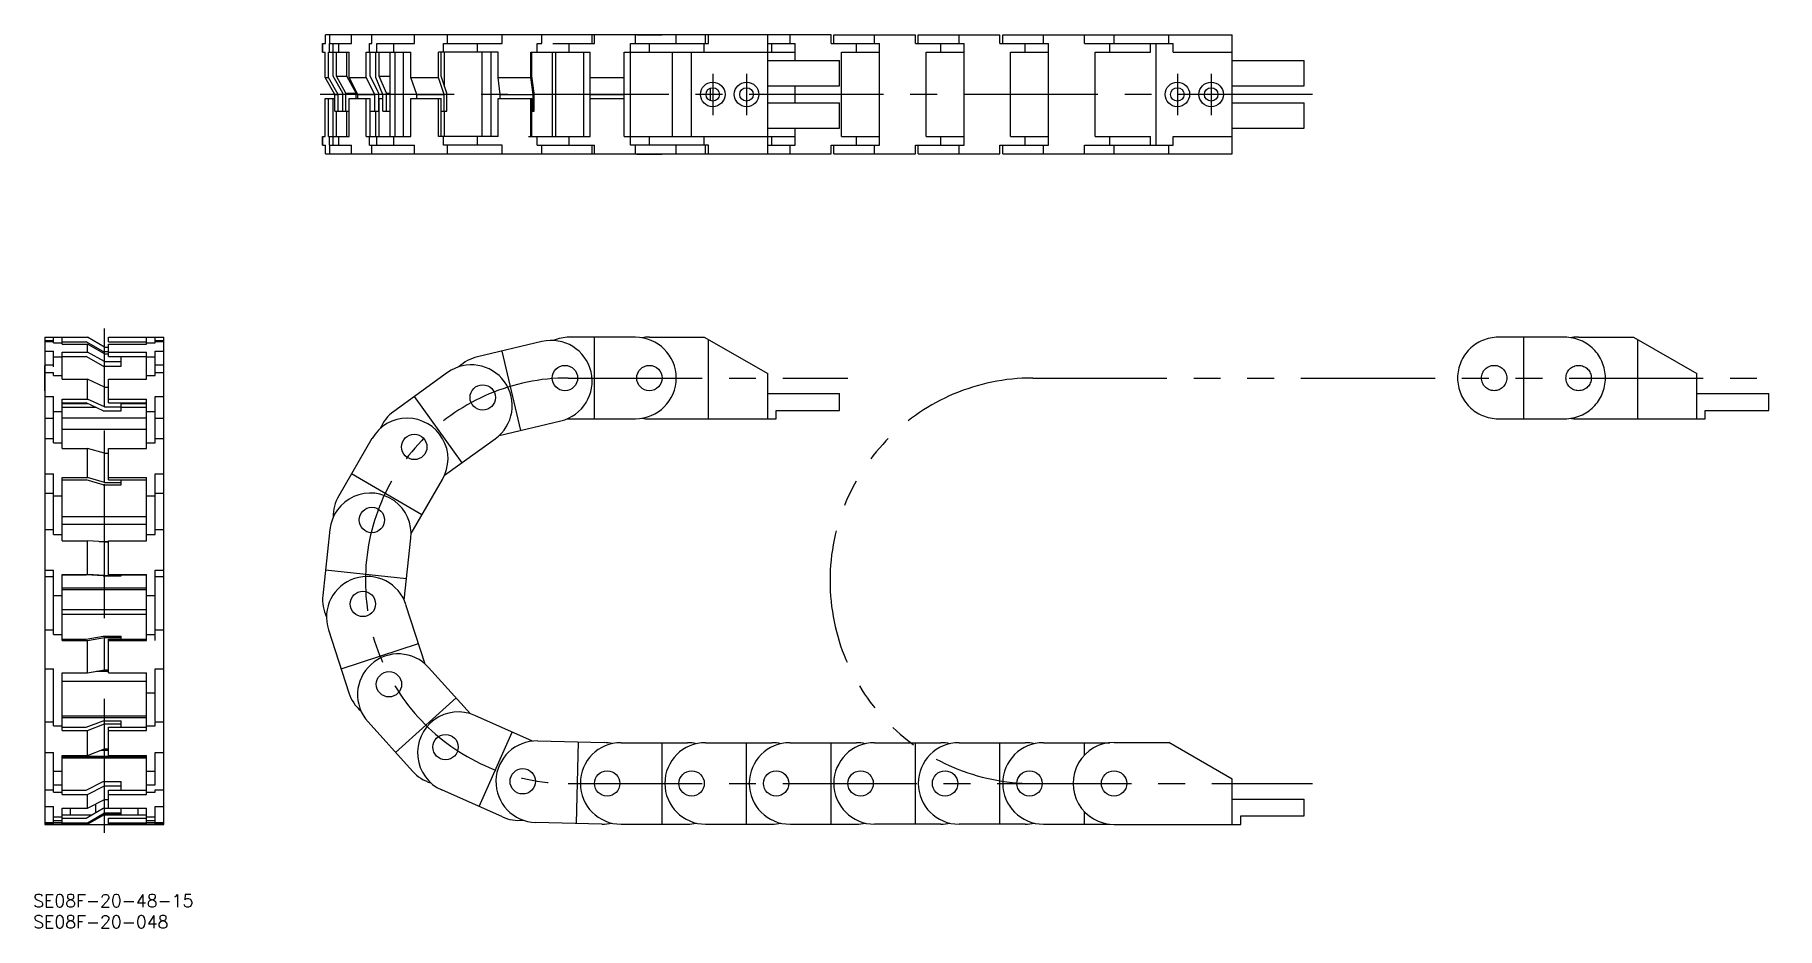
# Model space of a CAD drawing. Extents: x -31 to 382, y -25 to 187.
import ezdxf

# ---------------------------------------------------------------- set-up
doc = ezdxf.new("R2010")
doc.units = 0
doc.linetypes.add('CENTER', pattern=[50.8, 31.75, -6.35, 6.35, -6.35])
doc.linetypes.add('PHANTOM', pattern=[63.5, 31.75, -6.35, 6.35, -6.35, 6.35, -6.35])
doc.layers.get('0').update_dxf_attribs({"linetype": 'CONTINUOUS'})
doc.layers.add('CENTER', color=1, linetype='CENTER')
doc.styles.get("Standard").update_dxf_attribs({"font": 'txt.shx', "height": 3, "bigfont": 'bigfont.shx'})

msp = doc.modelspace()

# ---------------------------------------------------------------- linework, layer by layer
at = {"color": 7, "linetype": 'CONTINUOUS'}
for p, q in [((157.95, 186.95), (38.27, 186.95)), ((38.27, 184.9), (38.27, 186.95)), ((39.29, 184.9), (39.29, 186.95)), ((44.41, 184.9), (44.41, 186.95)), ((49.27, 184.9), (49.27, 186.95)), ((59.31, 184.9), (59.31, 186.95)), ((67.17, 184.9), (67.17, 186.95)), ((80.08, 184.9), (80.08, 186.95)), ((89.52, 184.9), (89.52, 186.95)), ((101.39, 184.9), (101.39, 186.95)), ((101.95, 184.9), (101.95, 186.95)), ((111.65, 184.9), (111.65, 186.95)), ((111.95, 186.95), (111.95, 186.96)), ((111.95, 186.96), (117.95, 186.96)), ((117.95, 186.95), (117.95, 186.96)), ((121.3, 184.9), (121.3, 186.95)), ((128.25, 184.9), (128.25, 186.95)), ((128.95, 184.9), (128.95, 186.95)), ((142.95, 158.75), (142.95, 186.95)), ((148.25, 184.9), (148.25, 186.95)), ((157.95, 184.9), (157.95, 186.95)), ((158.6, 184.9), (158.6, 186.95)), ((158.6, 186.95), (177.95, 186.95)), ((168.25, 184.9), (168.25, 186.95)), ((177.95, 184.9), (177.95, 186.95)), ((178.6, 184.9), (178.6, 186.95)), ((178.6, 186.95), (197.95, 186.95)), ((188.25, 184.9), (188.25, 186.95)), ((197.95, 184.9), (197.95, 186.95)), ((198.6, 184.9), (198.6, 186.95)), ((198.6, 186.95), (252.95, 186.95)), ((208.25, 184.9), (208.25, 186.95)), ((217.95, 184.9), (217.95, 186.95)), ((224.95, 184.9), (224.95, 186.95)), ((237.95, 184.9), (237.95, 186.95)), ((252.95, 158.75), (252.95, 186.95)), ((37.58, 182.85), (37.58, 184.9)), ((37.58, 184.9), (38.27, 184.9)), ((37.58, 182.85), (38.16, 182.85)), ((37.63, 182.85), (37.63, 184.9)), ((38.16, 176.85), (38.16, 182.85)), ((39.01, 176.85), (39.01, 182.85)), ((39.01, 182.85), (43.9, 182.85)), ((39.17, 182.85), (39.17, 184.9)), ((39.17, 184.9), (44.41, 184.9)), ((40.09, 182.85), (40.09, 184.9)), ((40.1, 177.14), (40.1, 182.85)), ((40.84, 177.14), (40.84, 182.85)), ((41.39, 182.85), (41.39, 184.9)), ((43.31, 177.14), (43.31, 182.85)), ((43.9, 176.85), (43.9, 182.85)), ((47.92, 176.85), (47.92, 182.85)), ((47.92, 182.85), (58.49, 182.85)), ((48.67, 182.85), (48.67, 184.9)), ((48.67, 184.9), (49.27, 184.9)), ((48.87, 177.14), (48.87, 182.85)), ((50.14, 176.85), (50.14, 182.85)), ((50.44, 182.85), (50.44, 184.9)), ((50.44, 184.9), (59.31, 184.9)), ((50.96, 177.14), (50.96, 182.85)), ((53.61, 162.85), (53.61, 182.85)), ((54.44, 182.85), (54.44, 184.9)), ((54.78, 162.85), (54.78, 182.85)), ((56.73, 162.85), (56.73, 182.85)), ((58.49, 176.85), (58.49, 182.85)), ((64.98, 176.85), (64.98, 182.85)), ((79.11, 182.85), (64.98, 182.85)), ((65.62, 177.14), (65.62, 182.85)), ((66.2, 182.85), (66.2, 184.9)), ((66.2, 184.9), (80.08, 184.9)), ((66.47, 174.65), (66.47, 182.85)), ((74.24, 182.85), (74.24, 184.9)), ((75.39, 162.85), (75.39, 182.85)), ((77.49, 162.85), (77.49, 182.85)), ((79.11, 176.85), (79.11, 182.85)), ((86.89, 176.85), (86.89, 182.85)), ((86.89, 182.85), (100.95, 182.85)), ((87.14, 177.14), (87.14, 182.85)), ((88.35, 182.85), (88.35, 184.9)), ((88.35, 184.9), (89.52, 184.9)), ((91.97, 162.85), (91.97, 182.85)), ((92.12, 184.9), (101.95, 184.9)), ((92.8, 162.85), (92.8, 182.85)), ((95.95, 182.85), (95.95, 184.9)), ((99.45, 162.85), (99.45, 182.85)), ((100.95, 162.85), (100.95, 182.85)), ((108.95, 162.85), (108.95, 182.85)), ((108.95, 182.85), (149.45, 182.85)), ((110.45, 160.8), (110.45, 184.9)), ((110.45, 184.9), (128.95, 184.9)), ((114.95, 182.85), (114.95, 184.9)), ((120.45, 162.85), (120.45, 182.85)), ((124.95, 162.85), (124.95, 182.85)), ((127.95, 182.85), (127.95, 184.9)), ((142.95, 184.9), (149.45, 184.9)), ((143.95, 182.85), (143.95, 184.9)), ((149.45, 180.85), (149.45, 184.9)), ((157.95, 184.9), (169.45, 184.9)), ((160.45, 162.85), (160.45, 182.85)), ((160.45, 182.85), (169.45, 182.85)), ((163.95, 182.85), (163.95, 184.9)), ((169.45, 160.8), (169.45, 184.9)), ((177.95, 184.9), (189.45, 184.9)), ((180.45, 162.85), (180.45, 182.85)), ((180.45, 182.85), (189.45, 182.85)), ((183.95, 182.85), (183.95, 184.9)), ((189.45, 160.8), (189.45, 184.9)), ((197.95, 184.9), (209.45, 184.9)), ((200.45, 162.85), (200.45, 182.85)), ((200.45, 182.85), (209.45, 182.85)), ((203.95, 182.85), (203.95, 184.9)), ((209.45, 160.8), (209.45, 184.9)), ((217.95, 184.9), (238.95, 184.9)), ((220.45, 162.85), (220.45, 182.85)), ((220.45, 182.85), (233.6, 182.85)), ((223.95, 182.85), (223.95, 184.9)), ((233.6, 182.85), (233.6, 184.9)), ((234.95, 160.8), (234.95, 184.9)), ((238.95, 182.85), (238.95, 184.9)), ((238.95, 182.85), (252.95, 182.85)), ((142.95, 180.85), (159.95, 180.85)), ((159.95, 174.85), (159.95, 180.85)), ((252.95, 180.85), (269.95, 180.85)), ((269.95, 174.85), (269.95, 180.85)), ((38.16, 176.85), (39.01, 176.85)), ((40.46, 172.85), (38.16, 176.85)), ((41.3, 172.85), (39.01, 176.85)), ((42.4, 173.14), (40.1, 177.14)), ((40.84, 177.14), (43.31, 177.14)), ((43.04, 173.14), (40.84, 177.14)), ((45.5, 173.14), (43.31, 177.14)), ((43.9, 176.85), (47.92, 176.85)), ((45.9, 172.85), (43.9, 176.85)), ((49.92, 172.85), (47.92, 176.85)), ((50.87, 173.14), (48.87, 177.14)), ((51.86, 172.85), (50.14, 176.85)), ((50.96, 177.14), (53.61, 177.14)), ((52.67, 173.14), (50.96, 177.14)), ((58.49, 176.85), (64.98, 176.85)), ((59.85, 172.85), (58.49, 176.85)), ((66.33, 172.85), (64.98, 176.85)), ((66.98, 173.14), (65.62, 177.14)), ((79.11, 176.85), (86.89, 176.85)), ((79.64, 172.85), (79.11, 176.85)), ((87.42, 172.85), (86.89, 176.85)), ((87.68, 173.14), (87.14, 177.14)), ((100.95, 176.85), (108.95, 176.85)), ((129.45, 171.33), (129.45, 174.37)), ((142.95, 174.85), (159.95, 174.85)), ((149.45, 170.85), (149.45, 174.85)), ((252.95, 174.85), (269.95, 174.85)), ((38.16, 162.85), (38.16, 171.85)), ((38.16, 171.85), (40.46, 171.85)), ((39.01, 162.85), (39.01, 171.85)), ((40.1, 162.85), (40.1, 171.85)), ((40.46, 168.85), (40.46, 172.85)), ((40.46, 172.85), (41.3, 172.85)), ((41.3, 168.85), (41.3, 172.85)), ((42.4, 168.85), (42.4, 173.14)), ((43.04, 168.85), (43.04, 173.14)), ((43.04, 173.14), (45.5, 173.14)), ((43.9, 162.85), (43.9, 171.85)), ((43.9, 171.85), (48.87, 171.85)), ((45.5, 171.85), (45.5, 173.14)), ((45.9, 171.85), (45.9, 172.85)), ((45.9, 172.85), (49.92, 172.85)), ((47.92, 162.85), (47.92, 171.85)), ((48.87, 162.85), (48.87, 171.85)), ((49.92, 168.85), (49.92, 172.85)), ((50.87, 168.85), (50.87, 173.14)), ((50.87, 171.85), (51.86, 171.85)), ((50.96, 162.85), (50.96, 171.85)), ((51.86, 168.85), (51.86, 172.85)), ((52.67, 168.85), (52.67, 173.14)), ((52.67, 173.14), (53.61, 173.14)), ((58.49, 162.85), (58.49, 171.85)), ((58.49, 171.85), (65.62, 171.85)), ((59.85, 171.85), (59.85, 172.85)), ((59.85, 172.85), (66.33, 172.85)), ((64.98, 162.85), (64.98, 171.85)), ((65.62, 162.85), (65.62, 171.85)), ((66.33, 168.85), (66.33, 172.85)), ((66.98, 168.85), (66.98, 173.14)), ((79.11, 162.85), (79.11, 171.85)), ((79.11, 171.85), (87.14, 171.85)), ((79.64, 171.85), (79.64, 172.85)), ((79.64, 172.85), (87.42, 172.85)), ((86.89, 162.85), (86.89, 171.85)), ((87.14, 162.85), (87.14, 171.85)), ((87.42, 168.85), (87.42, 172.85)), ((87.68, 168.85), (87.68, 173.14)), ((100.95, 172.85), (108.95, 172.85)), ((100.95, 171.85), (108.95, 171.85)), ((142.95, 170.85), (159.95, 170.85)), ((159.95, 164.85), (159.95, 170.85)), ((252.95, 170.85), (269.95, 170.85)), ((269.95, 164.85), (269.95, 170.85)), ((40.46, 168.85), (43.9, 168.85)), ((40.84, 162.85), (40.84, 168.85)), ((43.31, 162.85), (43.31, 168.85)), ((48.87, 168.85), (50.87, 168.85)), ((50.14, 162.85), (50.14, 168.85)), ((51.86, 168.85), (53.61, 168.85)), ((65.62, 168.85), (66.98, 168.85)), ((66.47, 162.85), (66.47, 168.85)), ((87.14, 168.85), (87.68, 168.85)), ((37.58, 160.8), (37.58, 162.85)), ((37.58, 162.85), (38.16, 162.85)), ((37.63, 160.8), (37.63, 162.85)), ((39.01, 162.85), (43.9, 162.85)), ((39.17, 160.8), (39.17, 162.85)), ((40.09, 160.8), (40.09, 162.85)), ((41.39, 160.8), (41.39, 162.85)), ((47.92, 162.85), (58.49, 162.85)), ((48.67, 160.8), (48.67, 162.85)), ((50.44, 160.8), (50.44, 162.85)), ((54.44, 160.8), (54.44, 162.85)), ((79.11, 162.85), (64.98, 162.85)), ((66.2, 160.8), (66.2, 162.85)), ((74.24, 160.8), (74.24, 162.85)), ((86.3, 162.85), (100.95, 162.85)), ((88.35, 160.8), (88.35, 162.85)), ((95.95, 160.8), (95.95, 162.85)), ((108.95, 162.85), (149.45, 162.85)), ((114.95, 160.8), (114.95, 162.85)), ((127.95, 160.8), (127.95, 162.85)), ((142.95, 164.85), (159.95, 164.85)), ((143.95, 160.8), (143.95, 162.85)), ((149.45, 160.8), (149.45, 164.85)), ((160.45, 162.85), (169.45, 162.85)), ((163.95, 160.8), (163.95, 162.85)), ((180.45, 162.85), (189.45, 162.85)), ((183.95, 160.8), (183.95, 162.85)), ((200.45, 162.85), (209.45, 162.85)), ((203.95, 160.8), (203.95, 162.85)), ((220.45, 162.85), (233.6, 162.85)), ((223.95, 160.8), (223.95, 162.85)), ((233.6, 160.8), (233.6, 162.85)), ((238.95, 160.8), (238.95, 162.85)), ((238.95, 162.85), (252.95, 162.85)), ((252.95, 164.85), (269.95, 164.85)), ((37.58, 160.8), (38.27, 160.8)), ((38.27, 158.75), (38.27, 160.8)), ((38.27, 158.75), (157.95, 158.75)), ((39.17, 160.8), (44.41, 160.8)), ((39.29, 158.75), (39.29, 160.8)), ((44.41, 158.75), (44.41, 160.8)), ((48.67, 160.8), (59.31, 160.8)), ((49.27, 158.75), (49.27, 160.8)), ((59.31, 158.75), (59.31, 160.8)), ((80.08, 160.8), (66.2, 160.8)), ((67.17, 158.75), (67.17, 160.8)), ((80.08, 158.75), (80.08, 160.8)), ((88.35, 160.8), (101.95, 160.8)), ((89.52, 158.75), (89.52, 160.8)), ((101.39, 158.75), (101.39, 160.8)), ((101.95, 158.75), (101.95, 160.8)), ((128.95, 160.8), (110.45, 160.8)), ((111.65, 158.75), (111.65, 160.8)), ((111.95, 158.74), (111.95, 158.75)), ((111.95, 158.74), (117.95, 158.74)), ((117.95, 158.74), (117.95, 158.75)), ((121.3, 158.75), (121.3, 160.8)), ((128.25, 158.75), (128.25, 160.8)), ((128.95, 158.75), (128.95, 160.8)), ((137.95, 158.75), (137.95, 158.75)), ((142.95, 160.8), (149.45, 160.8)), ((148.25, 158.75), (148.25, 160.8)), ((157.95, 158.75), (157.95, 160.8)), ((157.95, 160.8), (169.45, 160.8)), ((158.6, 158.75), (158.6, 160.8)), ((158.6, 158.75), (177.95, 158.75)), ((168.25, 158.75), (168.25, 160.8)), ((177.95, 158.75), (177.95, 160.8)), ((177.95, 160.8), (189.45, 160.8)), ((178.6, 158.75), (178.6, 160.8)), ((178.6, 158.75), (197.95, 158.75)), ((188.25, 158.75), (188.25, 160.8)), ((197.95, 158.75), (197.95, 160.8)), ((197.95, 160.8), (209.45, 160.8)), ((198.6, 158.75), (198.6, 160.8)), ((198.6, 158.75), (252.95, 158.75)), ((208.25, 158.75), (208.25, 160.8)), ((217.95, 158.75), (217.95, 160.8)), ((217.95, 160.8), (238.95, 160.8)), ((224.95, 158.75), (224.95, 160.8)), ((237.95, 158.75), (237.95, 160.8)), ((-28.2, 115.35), (-26.15, 115.35)), ((-28.2, 115.35), (-28.2, 0)), ((-28.2, 114.59), (-26.15, 114.59)), ((-28.2, 114.33), (-26.15, 114.33)), ((-28.2, 112.09), (-26.15, 112.09)), ((-26.15, 114.05), (-26.15, 115.4)), ((-26.15, 115.4), (-24.1, 115.4)), ((-26.15, 115.35), (-24.1, 115.35)), ((-26.15, 114.05), (-24.1, 114.05)), ((-26.15, 108.32), (-26.15, 112.09)), ((-24.1, 113.71), (-24.1, 115.4)), ((-24.1, 115.35), (-18.1, 115.35)), ((-24.1, 114.25), (-18.39, 114.25)), ((-24.1, 113.71), (-18.1, 113.71)), ((-24.1, 105.4), (-24.1, 111.86)), ((-24.1, 111.86), (-18.1, 111.86)), ((-14.39, 111.94), (-18.39, 114.25)), ((-14.1, 113.04), (-18.1, 115.35)), ((-18.1, 111.86), (-18.1, 113.71)), ((-14.1, 111.46), (-18.1, 113.71)), ((-14.1, 109.61), (-18.1, 111.86)), ((-14.39, 111.94), (-13.1, 111.94)), ((-14.1, 113.04), (-13.1, 113.04)), ((-14.1, 109.61), (-14.1, 111.46)), ((-14.1, 111.46), (-13.1, 111.46)), ((-13.1, 114.25), (-13.1, 115.35)), ((-13.1, 115.35), (0, 115.35)), ((-13.1, 114.25), (-4.1, 114.25)), ((-13.1, 110.79), (-13.1, 113.71)), ((-13.1, 113.71), (-4.1, 113.71)), ((-13.1, 111.86), (-4.1, 111.86)), ((-4.1, 113.71), (-4.1, 115.4)), ((-4.1, 115.4), (-2.05, 115.4)), ((-4.1, 114.05), (-2.05, 114.05)), ((-4.1, 105.4), (-4.1, 111.86)), ((-2.05, 114.05), (-2.05, 115.4)), ((-2.05, 114.59), (0, 114.59)), ((-2.05, 114.33), (0, 114.33)), ((-2.05, 106.28), (-2.05, 112.09)), ((-2.05, 112.09), (0, 112.09)), ((0, 0), (0, 115.35)), ((89.52, 114.33), (74.24, 110.71)), ((84.53, 93.31), (80.08, 112.09)), ((111.65, 115.35), (95.95, 115.35)), ((101.95, 96.05), (101.95, 115.35)), ((114.95, 115.4), (127.95, 115.4)), ((127.95, 115.4), (142.95, 106.74)), ((128.95, 96), (128.95, 114.82)), ((-28.21, 105.7), (-28.21, 108.7)), ((-28.21, 108.7), (-28.2, 108.7)), ((-28.2, 108.81), (-26.15, 108.81)), ((-26.15, 110.71), (-24.1, 110.71)), ((-24.1, 110.79), (-18.39, 110.79)), ((-14.39, 108.54), (-18.39, 110.79)), ((-14.39, 108.54), (-10.1, 108.54)), ((-14.1, 109.61), (-10.1, 109.61)), ((-13.1, 110.79), (-4.1, 110.79)), ((-10.1, 108.54), (-10.1, 110.79)), ((-4.1, 110.71), (-2.05, 110.71)), ((-2.05, 108.81), (0, 108.81)), ((0, 108.7), (0.01, 108.7)), ((0.01, 102.7), (0.01, 108.7)), ((-28.21, 102.7), (-28.21, 105.7)), ((-28.2, 106.98), (-26.15, 106.98)), ((-26.15, 106.28), (-26.15, 106.98)), ((-26.15, 106.28), (-24.1, 106.28)), ((-24.1, 105.4), (-18.1, 105.4)), ((-18.1, 100.72), (-18.1, 105.4)), ((-14.1, 103.53), (-18.1, 105.4)), ((-14.1, 98.85), (-14.1, 103.53)), ((-14.1, 103.53), (-13.1, 103.53)), ((-14.1, 103.53), (-13.1, 103.53)), ((-13.1, 99.83), (-13.1, 105.4)), ((-13.1, 105.4), (-4.1, 105.4)), ((-4.1, 106.28), (-2.05, 106.28)), ((-2.05, 106.98), (0, 106.98)), ((67.17, 106.98), (54.44, 97.79)), ((142.95, 96), (142.95, 106.74)), ((-28.21, 102.7), (-28.2, 102.7)), ((-28.2, 101.3), (-26.15, 101.3)), ((-26.15, 90.33), (-26.15, 101.3)), ((-24.1, 89.04), (-24.1, 100.72)), ((-24.1, 100.72), (-18.1, 100.72)), ((-24.1, 99.83), (-18.39, 99.83)), ((-24.1, 99.65), (-18.02, 99.65)), ((-22.1, 99.65), (-22.1, 99.83)), ((-14.39, 97.95), (-18.39, 99.83)), ((-14.1, 98.85), (-18.1, 100.72)), ((-13.1, 100.72), (-4.1, 100.72)), ((-13.1, 99.83), (-4.1, 99.83)), ((-10.1, 97.95), (-10.1, 99.83)), ((-10.1, 99.65), (-4.1, 99.65)), ((-6.1, 99.65), (-6.1, 99.83)), ((-4.1, 89.04), (-4.1, 100.72)), ((-2.05, 90.33), (-2.05, 101.3)), ((-2.05, 101.3), (0, 101.3)), ((0.01, 102.7), (0, 102.7)), ((70.6, 85.65), (59.31, 101.3)), ((142.95, 102), (159.95, 102)), ((159.95, 98), (159.95, 102)), ((-28.2, 96.18), (-26.15, 96.18)), ((-26.15, 97.79), (-24.1, 97.79)), ((-24.1, 98.78), (-16.15, 98.78)), ((-24.1, 96.24), (-4.1, 96.24)), ((-14.39, 97.95), (-10.1, 97.95)), ((-14.1, 98.85), (-10.1, 98.85)), ((-10.1, 98.78), (-4.1, 98.78)), ((-4.1, 97.79), (-2.05, 97.79)), ((-2.05, 96.18), (0, 96.18)), ((79.4, 92.1), (93.97, 95.55)), ((95.95, 96.05), (111.65, 96.05)), ((114.95, 96), (144.95, 96)), ((144.95, 96), (144.95, 98)), ((144.95, 98), (159.95, 98)), ((-28.2, 91.37), (-26.15, 91.37)), ((-24.1, 93.55), (-4.1, 93.55)), ((-2.05, 91.37), (0, 91.37)), ((0, 82.98), (0, 91.37)), ((0, 82.98), (0, 91.37)), ((49.27, 91.37), (41.39, 77.79)), ((66.47, 82.67), (78.47, 91.33)), ((-26.15, 90.33), (-24.1, 90.33)), ((-24.1, 89.04), (-18.1, 89.04)), ((-18.1, 82.12), (-18.1, 89.04)), ((-14.1, 87.88), (-18.1, 89.04)), ((-14.1, 80.96), (-14.1, 87.88)), ((-14.1, 87.88), (-13.1, 87.88)), ((-13.1, 81.56), (-13.1, 89.04)), ((-13.1, 89.04), (-4.1, 89.04)), ((-4.1, 90.33), (-2.05, 90.33)), ((-28.2, 82.98), (-26.15, 82.98)), ((-26.15, 68.63), (-26.15, 82.98)), ((-2.05, 68.63), (-2.05, 82.98)), ((-2.05, 82.98), (0, 82.98)), ((61.1, 73.29), (44.41, 82.98)), ((-28.2, 78.45), (-26.15, 78.45)), ((-24.1, 67.14), (-24.1, 82.12)), ((-24.1, 82.12), (-18.1, 82.12)), ((-24.1, 81.56), (-18.39, 81.56)), ((-14.39, 80.41), (-18.39, 81.56)), ((-14.1, 80.96), (-18.1, 82.12)), ((-14.39, 80.41), (-10.1, 80.41)), ((-14.1, 80.96), (-10.1, 80.96)), ((-13.1, 82.12), (-4.1, 82.12)), ((-13.1, 81.56), (-4.1, 81.56)), ((-10.1, 80.41), (-10.1, 81.56)), ((-4.1, 67.14), (-4.1, 82.12)), ((-2.05, 78.45), (0, 78.45)), ((58.54, 68.88), (65.97, 81.68)), ((-26.15, 77.79), (-24.1, 77.79)), ((-4.1, 77.79), (-2.05, 77.79)), ((-24.1, 72.94), (-4.1, 72.94)), ((-24.1, 71.13), (-4.1, 71.13)), ((-28.2, 69.82), (-26.15, 69.82)), ((-26.15, 68.63), (-24.1, 68.63)), ((-24.1, 67.14), (-18.1, 67.14)), ((-18.1, 59.18), (-18.1, 67.14)), ((-14.1, 66.9), (-18.1, 67.14)), ((-15.31, 66.97), (-13.1, 66.97)), ((-14.1, 58.94), (-14.1, 66.9)), ((-14.1, 66.9), (-13.1, 66.9)), ((-13.1, 59.07), (-13.1, 67.14)), ((-13.1, 67.14), (-4.1, 67.14)), ((-4.1, 68.63), (-2.05, 68.63)), ((-2.05, 69.82), (0, 69.82)), ((0, 60.18), (0, 69.82)), ((0, 60.18), (0, 69.82)), ((39.29, 69.82), (37.63, 54.21)), ((56.92, 53.06), (58.49, 67.78)), ((-28.2, 60.18), (-26.15, 60.18)), ((-28.2, 58.71), (-26.15, 58.71)), ((-26.15, 44.94), (-26.15, 60.18)), ((-24.1, 43.51), (-24.1, 59.18)), ((-24.1, 59.18), (-18.1, 59.18)), ((-24.1, 59.07), (-18.39, 59.07)), ((-14.39, 58.82), (-18.39, 59.07)), ((-14.1, 58.94), (-18.1, 59.18)), ((-14.39, 58.82), (-10.1, 58.82)), ((-14.1, 58.94), (-10.1, 58.94)), ((-13.1, 59.18), (-4.1, 59.18)), ((-13.1, 59.07), (-4.1, 59.07)), ((-10.1, 58.82), (-10.1, 59.07)), ((-4.1, 43.51), (-4.1, 59.18)), ((-2.05, 43.54), (-2.05, 60.18)), ((-2.05, 60.18), (0, 60.18)), ((-2.05, 58.71), (0, 58.71)), ((57.46, 58.14), (38.27, 60.18)), ((-26.15, 54.21), (-24.1, 54.21)), ((-24.1, 56.03), (-4.1, 56.03)), ((-24.1, 55.65), (-4.1, 55.65)), ((-4.1, 54.21), (-2.05, 54.21)), ((-24.1, 50.89), (-4.1, 50.89)), ((-24.1, 49.78), (-4.1, 49.78)), ((61.89, 37.96), (57.32, 52.03)), ((-28.2, 46.08), (-26.15, 46.08)), ((-2.05, 46.08), (0, 46.08)), ((38.96, 46.08), (43.8, 31.15)), ((-26.15, 44.94), (-24.1, 44.94)), ((-24.1, 43.85), (-18.39, 43.85)), ((-24.1, 43.51), (-18.1, 43.51)), ((-18.39, 43.85), (-14.39, 44.56)), ((-18.1, 43.51), (-14.1, 44.22)), ((-18.1, 35.9), (-18.1, 43.51)), ((-14.39, 44.56), (-10.1, 44.56)), ((-14.1, 36.61), (-14.1, 44.22)), ((-14.1, 44.22), (-10.1, 44.22)), ((-13.1, 35.9), (-13.1, 43.85)), ((-13.1, 43.85), (-4.1, 43.85)), ((-13.1, 43.51), (-4.1, 43.51)), ((-10.1, 43.85), (-10.1, 44.56)), ((-4.1, 44.94), (-2.05, 44.94)), ((41.95, 36.85), (60.31, 42.81)), ((72.58, 26.19), (62.67, 37.18)), ((-28.2, 36.85), (-26.15, 36.85)), ((-26.15, 23.37), (-26.15, 36.85)), ((-24.1, 22.26), (-24.1, 35.9)), ((-24.1, 35.9), (-18.1, 35.9)), ((-24.1, 33.88), (-4.1, 33.88)), ((-18.1, 35.9), (-14.1, 36.61)), ((-18.1, 35.9), (-14.1, 36.61)), ((-15.93, 36.29), (-13.1, 36.29)), ((-14.1, 36.61), (-13.1, 36.61)), ((-13.1, 35.9), (-4.1, 35.9)), ((-4.1, 22.26), (-4.1, 35.9)), ((-2.05, 24.47), (-2.05, 36.85)), ((-2.05, 36.85), (0, 36.85)), ((-4.1, 31.15), (-2.05, 31.15)), ((54.83, 17.05), (69.16, 29.97)), ((-24.1, 25.71), (-4.1, 25.71)), ((-24.1, 25.31), (-4.1, 25.31)), ((87.3, 19.72), (73.61, 25.8)), ((-28.2, 24.26), (-26.15, 24.26)), ((-26.15, 23.37), (-24.1, 23.37)), ((-24.1, 22.99), (-18.39, 22.99)), ((-24.1, 22.26), (-18.1, 22.26)), ((-18.39, 22.99), (-14.39, 24.54)), ((-18.1, 22.26), (-14.1, 23.8)), ((-18.1, 16.31), (-18.1, 22.26)), ((-14.39, 24.54), (-10.1, 24.54)), ((-14.1, 17.86), (-14.1, 23.8)), ((-14.1, 23.8), (-10.1, 23.8)), ((-13.1, 16.31), (-13.1, 22.99)), ((-13.1, 22.99), (-4.1, 22.99)), ((-13.1, 22.26), (-4.1, 22.26)), ((-10.1, 22.99), (-10.1, 24.54)), ((-4.1, 23.37), (-2.05, 23.37)), ((-2.05, 23.37), (-2.05, 24.26)), ((-2.05, 24.26), (0, 24.26)), ((48.33, 24.26), (58.84, 12.6)), ((74.65, 4.22), (82.48, 21.86)), ((-28.2, 17.05), (-26.15, 17.05)), ((-26.15, 7.67), (-26.15, 17.05)), ((-18.1, 16.31), (-14.1, 17.86)), ((-14.88, 17.56), (-13.1, 17.56)), ((-14.1, 17.86), (-13.1, 17.86)), ((-2.05, 9.41), (-2.05, 17.05)), ((-2.05, 17.05), (0, 17.05)), ((88.5, 19.77), (104.2, 19.37)), ((97.71, 0.23), (98.2, 19.52)), ((108.25, 19.35), (123.95, 19.35)), ((117.95, 0.05), (117.95, 19.35)), ((128.25, 19.35), (143.95, 19.35)), ((137.95, 0.05), (137.95, 19.35)), ((148.25, 19.35), (163.95, 19.35)), ((157.95, 0.05), (157.95, 19.35)), ((168.25, 19.35), (183.95, 19.35)), ((177.95, 0.05), (177.95, 19.35)), ((188.25, 19.35), (203.95, 19.35)), ((197.95, 0.05), (197.95, 19.35)), ((208.25, 19.35), (223.95, 19.35)), ((217.95, 16.41), (217.95, 19.35)), ((224.95, 19.4), (237.95, 19.4)), ((252.95, 10.74), (237.95, 19.4)), ((-26.15, 12.6), (-24.1, 12.6)), ((-24.1, 7.06), (-24.1, 16.31)), ((-24.1, 16.31), (-18.1, 16.31)), ((-24.1, 16.14), (-4.1, 16.14)), ((-24.1, 15.86), (-4.1, 15.86)), ((-24.1, 15.75), (-4.1, 15.75)), ((-13.1, 16.31), (-4.1, 16.31)), ((-4.1, 7.06), (-4.1, 16.31)), ((-4.1, 12.6), (-2.05, 12.6)), ((-26.15, 9.41), (-24.1, 9.41)), ((-18.39, 8.07), (-14.39, 10.18)), ((-18.1, 7.06), (-14.1, 9.17)), ((-14.39, 10.18), (-10.1, 10.18)), ((-14.1, 5.93), (-14.1, 9.17)), ((-14.1, 9.17), (-10.1, 9.17)), ((-10.1, 8.07), (-10.1, 10.18)), ((-4.1, 9.41), (-2.05, 9.41)), ((252.95, 0), (252.95, 10.74)), ((-28.2, 8.16), (-26.15, 8.16)), ((-28.2, 4.22), (-26.15, 4.22)), ((-26.15, 7.67), (-24.1, 7.67)), ((-26.15, 0), (-26.15, 4.22)), ((-24.1, 8.07), (-18.39, 8.07)), ((-24.1, 7.06), (-18.1, 7.06)), ((-18.1, 3.82), (-18.1, 7.06)), ((-18.1, 3.82), (-14.1, 5.93)), ((-16.1, 2.83), (-16.1, 4.87)), ((-14.1, 5.93), (-13.1, 5.93)), ((-14.1, 5.93), (-13.1, 5.93)), ((-13.1, 3.82), (-13.1, 8.07)), ((-13.1, 8.07), (-4.1, 8.07)), ((-13.1, 7.06), (-4.1, 7.06)), ((-4.1, 7.67), (-2.05, 7.67)), ((-2.05, 7.67), (-2.05, 8.16)), ((-2.05, 8.16), (0, 8.16)), ((-2.05, 0), (-2.05, 4.22)), ((-2.05, 4.22), (0, 4.22)), ((80.13, 1.79), (65.78, 8.16)), ((252.95, 6), (269.95, 6)), ((269.95, 2), (269.95, 6)), ((-28.2, 0.47), (-26.15, 0.47)), ((-28.2, 0.23), (-26.15, 0.23)), ((-28.2, 0.05), (-26.15, 0.05)), ((-28.2, 0), (0, 0)), ((-26.15, 1.79), (-24.1, 1.79)), ((-26.15, 0.96), (-24.1, 0.96)), ((-26.15, 0.44), (-24.1, 0.44)), ((-26.15, 0.08), (-24.1, 0.08)), ((-26.15, 0.08), (-24.1, 0.08)), ((-26.15, 0.05), (-24.1, 0.05)), ((-24.1, 0.4), (-24.1, 3.82)), ((-24.1, 3.82), (-18.1, 3.82)), ((-24.1, 2.3), (-17.02, 2.3)), ((-24.1, 1.5), (-18.39, 1.5)), ((-24.1, 0.4), (-18.1, 0.4)), ((-24.1, 0.05), (-24.1, 0.2)), ((-24.1, 0.2), (-18.1, 0.2)), ((-24.1, 0.05), (-18.1, 0.05)), ((-22.1, 2.3), (-22.1, 3.82)), ((-18.39, 1.5), (-14.39, 3.81)), ((-18.1, 0.4), (-14.1, 2.71)), ((-18.1, 0.4), (-14.1, 2.71)), ((-18.1, 0.2), (-14.1, 2.51)), ((-18.1, 0.2), (-14.1, 2.51)), ((-18.1, 0.05), (-14.1, 2.36)), ((-18.1, 0.2), (-18.1, 0.4)), ((-14.39, 3.81), (-10.1, 3.81)), ((-14.2, 2.3), (-4.1, 2.3)), ((-14.1, 2.51), (-14.1, 2.71)), ((-14.1, 2.51), (-14.1, 2.71)), ((-14.1, 2.71), (-10.1, 2.71)), ((-14.1, 2.71), (-10.1, 2.71)), ((-14.1, 2.51), (-10.1, 2.51)), ((-14.1, 2.51), (-10.1, 2.51)), ((-14.1, 2.36), (-10.1, 2.36)), ((-13.1, 3.82), (-4.1, 3.82)), ((-13.1, 0.05), (-13.1, 1.5)), ((-13.1, 1.5), (-4.1, 1.5)), ((-13.1, 0.4), (-4.1, 0.4)), ((-13.1, 0.4), (-4.1, 0.4)), ((-13.1, 0.2), (-4.1, 0.2)), ((-13.1, 0.2), (-4.1, 0.2)), ((-13.1, 0.05), (-4.1, 0.05)), ((-12.1, 2.3), (-12.1, 2.36)), ((-10.1, 2.36), (-10.1, 3.81)), ((-6.1, 2.3), (-6.1, 3.82)), ((-4.1, 0.05), (-4.1, 3.82)), ((-4.1, 1.79), (-2.05, 1.79)), ((-4.1, 0.96), (-2.05, 0.96)), ((-4.1, 0.44), (-2.05, 0.44)), ((-4.1, 0.08), (-2.05, 0.08)), ((-4.1, 0.08), (-2.05, 0.08)), ((-4.1, 0.05), (-2.05, 0.05)), ((-2.05, 0.47), (0, 0.47)), ((-2.05, 0.47), (0, 0.47)), ((-2.05, 0.23), (0, 0.23)), ((-2.05, 0.05), (0, 0.05)), ((103.71, 0.08), (88.02, 0.47)), ((108.25, 0.05), (123.96, 0.05)), ((128.25, 0.05), (143.96, 0.05)), ((148.25, 0.05), (163.96, 0.05)), ((183.95, 0.05), (168.25, 0.05)), ((203.95, 0.05), (188.25, 0.05)), ((208.25, 0.05), (223.97, 0.05)), ((217.95, 0.05), (217.95, 2.99)), ((224.95, 0), (254.95, 0)), ((254.95, 0), (254.95, 2)), ((254.95, 2), (269.95, 2))]:
    msp.add_line(p, q, dxfattribs=at)
at = {"color": 3, "linetype": 'PHANTOM'}
for p, q in [((331.65, 115.35), (315.95, 115.35)), ((321.95, 96.05), (321.95, 115.35)), ((334.95, 115.4), (347.95, 115.4)), ((347.95, 115.4), (362.95, 106.74)), ((348.95, 96), (348.95, 114.82)), ((205.71, 105.7), (381.95, 105.7)), ((362.95, 96), (362.95, 106.74)), ((362.95, 102), (379.95, 102)), ((379.95, 98), (379.95, 102)), ((315.95, 96.05), (331.65, 96.05)), ((334.95, 96), (364.95, 96)), ((364.95, 98), (379.95, 98)), ((364.95, 96), (364.95, 98))]:
    msp.add_line(p, q, dxfattribs=at)
at = {"color": 7, "linetype": 'CONTINUOUS'}
for centre, radius in [((129.95, 172.85), 2.9), ((129.95, 172.85), 1.6), ((137.95, 172.85), 2.9), ((137.95, 172.85), 1.6), ((239.95, 172.85), 2.9), ((239.95, 172.85), 1.6), ((247.95, 172.85), 2.9), ((247.95, 172.85), 1.6), ((94.95, 105.7), 3), ((114.95, 105.7), 3), ((75.49, 101.09), 3), ((59.28, 89.38), 3), ((49.24, 72.08), 3), ((47.12, 52.2), 3), ((53.29, 33.17), 3), ((66.68, 18.31), 3), ((84.96, 10.2), 3), ((104.95, 9.7), 3), ((124.95, 9.7), 3), ((144.95, 9.7), 3), ((164.95, 9.7), 3), ((184.95, 9.7), 3), ((204.95, 9.7), 3), ((224.95, 9.7), 3)]:
    msp.add_circle(centre, radius, dxfattribs=at)
at = {"color": 3, "linetype": 'PHANTOM'}
for centre in [(314.95, 105.7), (334.95, 105.7)]:
    msp.add_circle(centre, 3, dxfattribs=at)
at = {"color": 7, "linetype": 'CONTINUOUS'}
for centre, radius, start, end in [((91.74, 104.94), 9.65, 283.3321, 103.332), ((95.95, 105.7), 9.65, 90, 113.0533), ((111.65, 105.7), 9.65, 270, 90), ((114.95, 105.7), 9.7, 89.9997, 100.6735), ((72.82, 99.16), 9.65, 305.8234, 125.8234), ((76.47, 101.32), 9.65, 103.332, 133.343), ((57.62, 86.53), 9.65, 329.8728, 149.8728), ((60.09, 89.97), 9.65, 125.8234, 157.017), ((95.95, 105.7), 9.65, 267.4328, 270), ((114.95, 105.7), 9.7, 259.3264, 270.0003), ((48.89, 68.8), 9.65, 353.9222, 173.9222), ((49.74, 72.95), 9.65, 149.8728, 181.0664), ((48.14, 49.06), 9.65, 17.9716, 197.9716), ((47.23, 53.19), 9.65, 173.9222, 205.1158), ((55.5, 30.72), 9.65, 42.021, 222.021), ((52.98, 34.12), 9.65, 197.9716, 229.1653), ((69.7, 16.98), 9.65, 66.0703, 246.0703), ((69.7, 16.98), 9.65, 66.0703, 246.0703), ((88.26, 10.12), 9.65, 88.5617, 268.5616), ((108.25, 9.7), 9.65, 90, 270), ((103.96, 9.73), 9.65, 76.7929, 88.5617), ((128.25, 9.7), 9.65, 90, 270), ((123.95, 9.7), 9.65, 77.1266, 90), ((148.25, 9.7), 9.65, 90, 270), ((143.95, 9.7), 9.65, 77.1266, 90), ((168.25, 9.7), 9.65, 90, 270), ((163.95, 9.7), 9.65, 77.1266, 90), ((188.25, 9.7), 9.65, 90, 270), ((183.95, 9.7), 9.65, 77.1266, 90), ((208.25, 9.7), 9.65, 90, 270), ((203.95, 9.7), 9.65, 77.1266, 90), ((224.95, 9.7), 9.7, 89.9997, 270.0114), ((223.95, 9.7), 9.65, 89.9038, 90), ((66.01, 19.06), 9.65, 222.0209, 253.2146), ((84.05, 10.61), 9.65, 246.0703, 276.0813), ((103.96, 9.73), 9.65, 268.5616, 282.5382), ((123.95, 9.7), 9.65, 270, 282.8734), ((143.95, 9.7), 9.65, 270, 282.8734), ((163.95, 9.7), 9.65, 270, 282.8735), ((183.95, 9.7), 9.65, 270, 282.8735), ((203.95, 9.7), 9.65, 270, 282.8734), ((223.95, 9.7), 9.65, 270, 270.0963)]:
    msp.add_arc(centre, radius, start, end, dxfattribs=at)
at = {"color": 3, "linetype": 'PHANTOM'}
for centre, radius, start, end in [((315.95, 105.7), 9.65, 90, 270), ((331.65, 105.7), 9.65, 270, 90), ((334.95, 105.7), 9.7, 89.9997, 100.6735), ((205.71, 57.7), 48, 90, 270), ((334.95, 105.7), 9.7, 259.3264, 270.0003)]:
    msp.add_arc(centre, radius, start, end, dxfattribs=at)
at = {"layer": 'CENTER', "color": 1, "linetype": 'CENTER'}
for p, q in [((129.95, 177.75), (129.95, 167.95)), ((137.95, 177.75), (137.95, 167.95)), ((239.95, 177.75), (239.95, 167.95)), ((247.95, 177.75), (247.95, 167.95)), ((271.95, 172.85), (35.58, 172.85)), ((-14.1, -2), (-14.1, 117.4)), ((95.71, 105.7), (161.95, 105.7)), ((95.71, 9.7), (271.95, 9.7))]:
    msp.add_line(p, q, dxfattribs=at)
msp.add_arc((95.71, 57.7), 48, 90, 270, dxfattribs=at)

# ---------------------------------------------------------------- texts
at = {"color": 7, "linetype": 'CONTINUOUS'}
for s, p in [('SE08F-20-48-15', (-30.94, -19.57)), ('SE08F-20-048', (-30.94, -24.57))]:
    msp.add_text(s, height=3, dxfattribs=at).set_placement(p)

doc.saveas('drawing.dxf')
